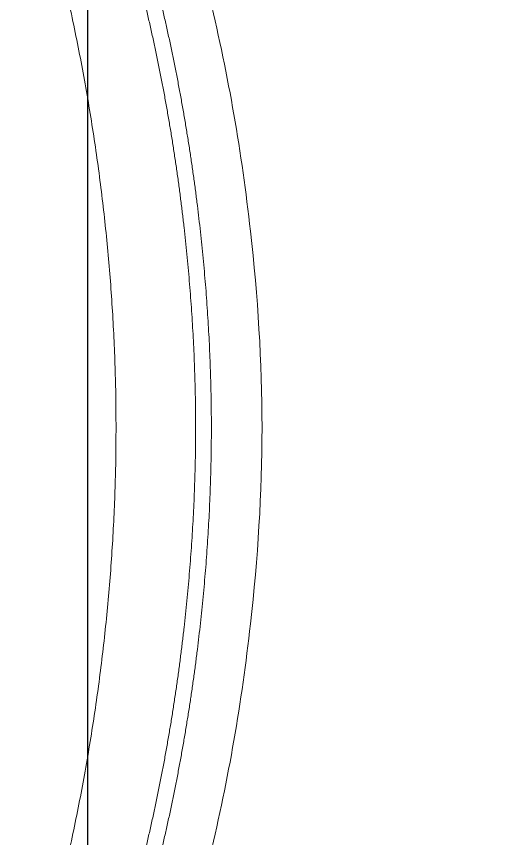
# Model space of a CAD drawing. Extents: x -2012 to 34975, y -1043 to 8321.
# Drawn here: x 31584.2 to 31628.6, y 1249.6 to 1325.8 of the extents above; entities that cross this region are included whole.
import ezdxf
from ezdxf.xclip import XClip

# ---------------------------------------------------------------- set-up
doc = ezdxf.new("R2010")
doc.units = 0
doc.header["$LTSCALE"] = 25
doc.header["$XCLIPFRAME"] = 0
doc.layers.get('0').update_dxf_attribs({"color": 9, "lineweight": 9})
doc.layers.add('04', color=9, linetype='Continuous', lineweight=9)
doc.layers.add('E-KABLO', color=7, linetype='Continuous', lineweight=30)

# ---------------------------------------------------------------- blocks, each defined once
blk = doc.blocks.new('p-araba-polo')
for points in [[(0.91868, 0), (0.91868, 0.09917), (0.92615, 0.19788), (0.9398, 0.29608), (0.95949, 0.39361), (0.98459, 0.48916), (1.01891, 0.5845), (1.07011, 0.66961)], [(1.0853, 0.66654), (1.03479, 0.58426), (0.99989, 0.48942), (0.97448, 0.39445), (0.95463, 0.29635), (0.94089, 0.19815), (0.93328, 0.09898), (0.93328, 0)], [(0.91868, 0), (0.91868, -0.09917), (0.92615, -0.19788), (0.9398, -0.29608), (0.95949, -0.39361), (0.98459, -0.48916), (1.01891, -0.5845), (1.07011, -0.66961)], [(1.0853, -0.66653), (1.03479, -0.58426), (0.99989, -0.48942), (0.97448, -0.39445), (0.95463, -0.29635), (0.94089, -0.19815), (0.93328, -0.09897), (0.93328, 0)]]:
    blk.add_open_spline(points, degree=7)
for points, knots in [([(1.00702, 0), (1.00707, 0.00928), (1.00715, 0.02784), (1.00784, 0.05567), (1.00893, 0.08349), (1.01048, 0.11129), (1.01245, 0.13906), (1.01485, 0.16679), (1.01768, 0.19449), (1.02094, 0.22214), (1.02461, 0.24973), (1.02869, 0.27727), (1.03318, 0.30475), (1.03808, 0.33215), (1.04337, 0.35948), (1.04905, 0.38674), (1.05512, 0.41391), (1.06156, 0.44099), (1.06838, 0.46798), (1.07556, 0.49488), (1.08311, 0.52167), (1.09098, 0.54837), (1.09652, 0.56608), (1.09929, 0.57494)], [0, 0, 0, 0, 0.047619, 0.095238, 0.142857, 0.190476, 0.238095, 0.285714, 0.333333, 0.380952, 0.428571, 0.47619, 0.523809, 0.571428, 0.619047, 0.666666, 0.714285, 0.761904, 0.809523, 0.857143, 0.904762, 0.952381, 1, 1, 1, 1]), ([(0.92001, 0.39678), (0.90276, 0.32614), (0.88037, 0.19426), (0.87177, 0.06081), (0.87176, 0)], [0, 0, 0, 0, 0.54461, 1, 1, 1, 1]), ([(0.92001, -0.39678), (0.90276, -0.32613), (0.88037, -0.19425), (0.87177, -0.06081), (0.87176, 0)], [0, 0, 0, 0, 0.54461, 1, 1, 1, 1]), ([(1.00702, 0), (1.00707, -0.00928), (1.00715, -0.02784), (1.00784, -0.05567), (1.00893, -0.08349), (1.01048, -0.11129), (1.01245, -0.13906), (1.01485, -0.16679), (1.01768, -0.19449), (1.02094, -0.22214), (1.02461, -0.24973), (1.02869, -0.27727), (1.03318, -0.30475), (1.03808, -0.33215), (1.04337, -0.35948), (1.04905, -0.38674), (1.05512, -0.41391), (1.06156, -0.44099), (1.06838, -0.46798), (1.07556, -0.49487), (1.08311, -0.52167), (1.09098, -0.54837), (1.09652, -0.56608), (1.09929, -0.57494)], [0, 0, 0, 0, 0.047619, 0.095238, 0.142857, 0.190476, 0.238095, 0.285714, 0.333333, 0.380952, 0.428571, 0.47619, 0.523809, 0.571428, 0.619047, 0.666666, 0.714285, 0.761904, 0.809523, 0.857143, 0.904762, 0.952381, 1, 1, 1, 1])]:
    blk.add_open_spline(points, degree=3, knots=knots)

msp = doc.modelspace()

# ---------------------------------------------------------------- linework, layer by layer
at = {"layer": 'E-KABLO', "color": 6}
msp.add_lwpolyline([(31628.632, 811.555), (31590.777, 811.555), (31590.777, 2100.008)], dxfattribs=at)

# ---------------------------------------------------------------- block references
at = {"layer": '04'}
ref = msp.add_blockref('p-araba-polo', (31694.08, 1287.687), dxfattribs=dict(at, xscale=-100, yscale=100, zscale=100))
XClip(ref).set_block_clipping_path([(-0.0924763951, -0.9835002962), (4.0650970395, 0.9845199444)])

doc.saveas('drawing.dxf')
